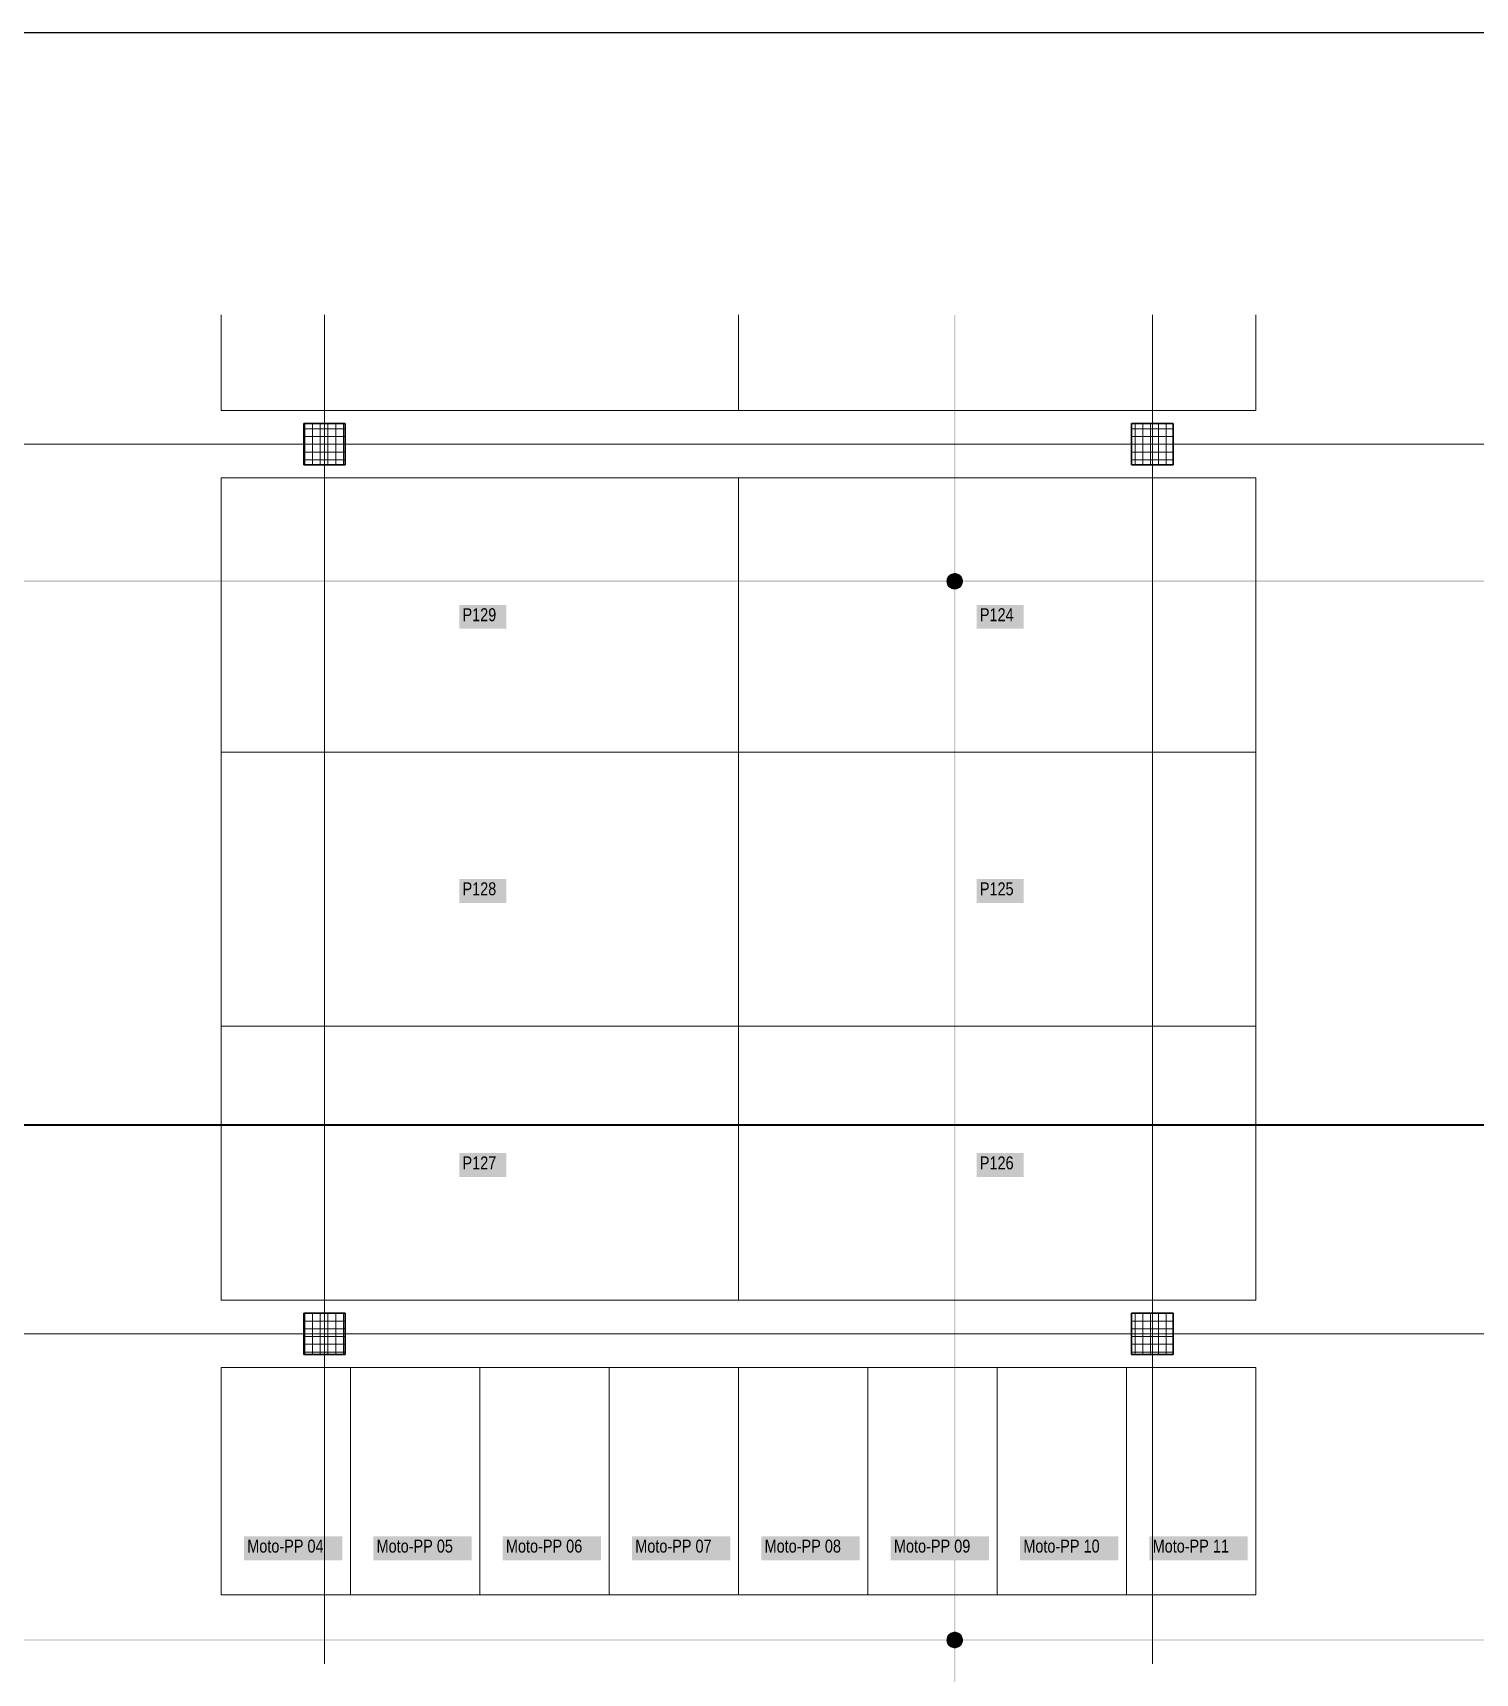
# Model space of a CAD drawing. Extents: x -1132 to 613, y -179 to 712.
# Drawn here: x -568.4 to -289.6, y 148.4 to 465.5 of the extents above; entities that cross this region are included whole.
import ezdxf
from ezdxf.lldxf.tags import DXFTag

# ---------------------------------------------------------------- set-up
doc = ezdxf.new("R2010")
doc.units = 0
doc.layers.get('0').update_dxf_attribs({"lineweight": 13})
doc.layers.add('A-____-MATC-OTLN', color=7, linetype='Strichpunkt - Mittel', lineweight=40, true_color=0x0080ff)
doc.layers.add('EL01_WAN_Leitung_Potentialausgleich', color=1, linetype='fein_strichliert', lineweight=13, true_color=0xff0000)
for name, color, linetype, lineweight in [('C-PRKG-____-IDEN', 7, 'Continuous', 5), ('C-PRKG-____-OTLN', 7, 'Continuous', 9), ('S-COLS-____-MCUT', 7, 'Continuous', 35), ('S-COLS-____-OTLN', 7, 'Continuous', 9), ('S-GRID-____-OTLN', 7, 'Continuous', 5)]:
    doc.layers.add(name, color=color, linetype=linetype, lineweight=lineweight)
doc.styles.get("Standard").update_dxf_attribs({"font": 'arial.ttf'})
tags = doc.linetypes.add('_Rasterlinie_', pattern=[0.375, 0.2, -0.05, 0.075, -0.05]).pattern_tags.tags
tags[10:11] = [DXFTag(74, 4), DXFTag(75, 0), DXFTag(340, '0'), DXFTag(46, 1.0), DXFTag(50, 0.0), DXFTag(44, 0.0), DXFTag(45, 0.0)]
tags[8:9] = [DXFTag(74, 4), DXFTag(75, 0), DXFTag(340, '0'), DXFTag(46, 1.0), DXFTag(50, 0.0), DXFTag(44, 0.0), DXFTag(45, 0.0)]
tags[6:7] = [DXFTag(74, 4), DXFTag(75, 0), DXFTag(340, '0'), DXFTag(46, 1.0), DXFTag(50, 0.0), DXFTag(44, 0.0), DXFTag(45, 0.0)]
tags[4:5] = [DXFTag(74, 4), DXFTag(75, 0), DXFTag(340, '0'), DXFTag(46, 1.0), DXFTag(50, 0.0), DXFTag(44, 0.0), DXFTag(45, 0.0)]
tags = doc.linetypes.add('fein_strichliert', pattern=[4, 1, -2, 1]).pattern_tags.tags
tags[8:9] = [DXFTag(74, 4), DXFTag(75, 0), DXFTag(340, '0'), DXFTag(46, 0.0), DXFTag(50, 0.0), DXFTag(44, 0.0), DXFTag(45, 0.0)]
tags[6:7] = [DXFTag(74, 4), DXFTag(75, 0), DXFTag(340, '0'), DXFTag(46, 0.0), DXFTag(50, 0.0), DXFTag(44, 0.0), DXFTag(45, 0.0)]
tags[4:5] = [DXFTag(74, 4), DXFTag(75, 0), DXFTag(340, '0'), DXFTag(46, 0.0), DXFTag(50, 0.0), DXFTag(44, 0.0), DXFTag(45, 0.0)]
tags = doc.linetypes.add('Strichpunkt - Mittel', pattern=[0.35, 0.15, -0.1, 0, -0.1]).pattern_tags.tags
tags[10:11] = [DXFTag(74, 4), DXFTag(75, 0), DXFTag(340, '0'), DXFTag(46, 1.0), DXFTag(50, 0.0), DXFTag(44, 0.0), DXFTag(45, 0.0)]
tags[8:9] = [DXFTag(74, 4), DXFTag(75, 0), DXFTag(340, '0'), DXFTag(46, 1.0), DXFTag(50, 0.0), DXFTag(44, 0.0), DXFTag(45, 0.0)]
tags[6:7] = [DXFTag(74, 4), DXFTag(75, 0), DXFTag(340, '0'), DXFTag(46, 1.0), DXFTag(50, 0.0), DXFTag(44, 0.0), DXFTag(45, 0.0)]
tags[4:5] = [DXFTag(74, 4), DXFTag(75, 0), DXFTag(340, '0'), DXFTag(46, 1.0), DXFTag(50, 0.0), DXFTag(44, 0.0), DXFTag(45, 0.0)]

# ---------------------------------------------------------------- blocks, each defined once
blk = doc.blocks.new('Referenz-A0ULN8GXQT', base_point=(-1139.87, -119.94))
at = {"layer": 'A-____-MATC-OTLN', "color": 0, "linetype": 'Strichpunkt - Mittel', "ltscale": 0.4}
blk.add_line((-1114.83, 254.4), (174.99, 254.4), dxfattribs=at)
at = {"layer": 'C-PRKG-____-IDEN', "color": 7, "linetype": 'Continuous', "ltscale": 0.13, "true_color": 0xffffff}
for points in [[(-485.96, 350.31), (-476.89, 350.31), (-485.96, 354.91)], [(-476.89, 350.31), (-485.96, 354.91), (-476.89, 354.91)], [(-385.96, 350.31), (-376.89, 350.31), (-385.96, 354.91)], [(-376.89, 350.31), (-385.96, 354.91), (-376.89, 354.91)], [(-485.96, 297.32), (-476.89, 297.32), (-485.96, 301.92)], [(-476.89, 297.32), (-485.96, 301.92), (-476.89, 301.92)], [(-385.96, 297.32), (-376.89, 297.32), (-385.96, 301.92)], [(-376.89, 297.32), (-385.96, 301.92), (-376.89, 301.92)], [(-485.96, 244.33), (-476.89, 244.33), (-485.96, 248.93)], [(-476.89, 244.33), (-485.96, 248.93), (-476.89, 248.93)], [(-385.96, 244.33), (-376.89, 244.33), (-385.96, 248.93)], [(-376.89, 244.33), (-385.96, 248.93), (-376.89, 248.93)], [(-527.56, 170.24), (-508.55, 170.24), (-527.56, 174.84)], [(-508.55, 170.24), (-527.56, 174.84), (-508.55, 174.84)], [(-502.56, 170.24), (-483.55, 170.24), (-502.56, 174.84)], [(-483.55, 170.24), (-502.56, 174.84), (-483.55, 174.84)], [(-477.56, 170.24), (-458.55, 170.24), (-477.56, 174.84)], [(-458.55, 170.24), (-477.56, 174.84), (-458.55, 174.84)], [(-452.56, 170.24), (-433.55, 170.24), (-452.56, 174.84)], [(-433.55, 170.24), (-452.56, 174.84), (-433.55, 174.84)], [(-427.56, 170.24), (-408.55, 170.24), (-427.56, 174.84)], [(-408.55, 170.24), (-427.56, 174.84), (-408.55, 174.84)], [(-402.56, 170.24), (-383.55, 170.24), (-402.56, 174.84)], [(-383.55, 170.24), (-402.56, 174.84), (-383.55, 174.84)], [(-377.56, 170.24), (-358.55, 170.24), (-377.56, 174.84)], [(-358.55, 170.24), (-377.56, 174.84), (-358.55, 174.84)], [(-352.56, 170.24), (-333.55, 170.24), (-352.56, 174.84)], [(-333.55, 170.24), (-352.56, 174.84), (-333.55, 174.84)]]:
    blk.add_solid(points, dxfattribs=at)
at = {"layer": 'C-PRKG-____-OTLN', "color": 0, "linetype": 'Continuous', "ltscale": 0.13}
for p, q in [((-532, 411), (-532, 392.5)), ((-532, 411), (-532, 392.5)), ((-532, 392.5), (-532, 411)), ((-432, 411), (-432, 392.5)), ((-432, 411), (-432, 392.5)), ((-432, 392.5), (-432, 411)), ((-432, 411), (-432, 392.5)), ((-432, 392.5), (-432, 411)), ((-432, 411), (-432, 392.5)), ((-332, 411), (-332, 392.5)), ((-332, 392.5), (-332, 411)), ((-332, 411), (-332, 392.5)), ((-432, 392.5), (-532, 392.5)), ((-532, 392.5), (-432, 392.5)), ((-432, 392.5), (-532, 392.5)), ((-532, 392.5), (-532, 392.5)), ((-332, 392.5), (-432, 392.5)), ((-432, 392.5), (-332, 392.5)), ((-332, 392.5), (-432, 392.5)), ((-432, 392.5), (-432, 392.5)), ((-432, 392.5), (-432, 392.5)), ((-332, 392.5), (-332, 392.5)), ((-532, 379.47), (-532, 326.48)), ((-432, 379.47), (-532, 379.47)), ((-432, 379.47), (-532, 379.47)), ((-532, 379.47), (-532, 326.48)), ((-532, 326.48), (-532, 379.47)), ((-532, 379.47), (-432, 379.47)), ((-532, 379.47), (-532, 379.47)), ((-432, 379.47), (-432, 326.48)), ((-332, 379.47), (-432, 379.47)), ((-332, 379.47), (-432, 379.47)), ((-432, 379.47), (-432, 326.48)), ((-432, 326.48), (-432, 379.47)), ((-432, 379.47), (-332, 379.47)), ((-432, 379.47), (-432, 379.47)), ((-432, 379.47), (-432, 326.48)), ((-432, 326.48), (-432, 379.47)), ((-432, 379.47), (-432, 326.48)), ((-432, 379.47), (-432, 379.47)), ((-332, 379.47), (-332, 326.48)), ((-332, 326.48), (-332, 379.47)), ((-332, 379.47), (-332, 326.48)), ((-332, 379.47), (-332, 379.47)), ((-532, 326.48), (-532, 273.49)), ((-432, 326.48), (-532, 326.48)), ((-432, 326.48), (-532, 326.48)), ((-532, 326.48), (-532, 273.49)), ((-532, 273.49), (-532, 326.48)), ((-532, 326.48), (-432, 326.48)), ((-532, 326.48), (-532, 326.48)), ((-432, 326.48), (-532, 326.48)), ((-532, 326.48), (-432, 326.48)), ((-432, 326.48), (-532, 326.48)), ((-532, 326.48), (-532, 326.48)), ((-432, 326.48), (-432, 273.49)), ((-332, 326.48), (-432, 326.48)), ((-332, 326.48), (-432, 326.48)), ((-432, 326.48), (-432, 273.49)), ((-432, 273.49), (-432, 326.48)), ((-432, 326.48), (-332, 326.48)), ((-432, 326.48), (-432, 326.48)), ((-332, 326.48), (-432, 326.48)), ((-432, 326.48), (-332, 326.48)), ((-332, 326.48), (-432, 326.48)), ((-432, 326.48), (-432, 326.48)), ((-432, 326.48), (-432, 273.49)), ((-432, 273.49), (-432, 326.48)), ((-432, 326.48), (-432, 273.49)), ((-432, 326.48), (-432, 326.48)), ((-432, 326.48), (-432, 326.48)), ((-332, 326.48), (-332, 273.49)), ((-332, 273.49), (-332, 326.48)), ((-332, 326.48), (-332, 273.49)), ((-332, 326.48), (-332, 326.48)), ((-332, 326.48), (-332, 326.48)), ((-532, 273.49), (-532, 220.5)), ((-432, 273.49), (-532, 273.49)), ((-432, 273.49), (-532, 273.49)), ((-532, 273.49), (-532, 220.5)), ((-532, 220.5), (-532, 273.49)), ((-532, 273.49), (-432, 273.49)), ((-532, 273.49), (-532, 273.49)), ((-432, 273.49), (-532, 273.49)), ((-532, 273.49), (-432, 273.49)), ((-432, 273.49), (-532, 273.49)), ((-532, 273.49), (-532, 273.49)), ((-432, 273.49), (-432, 220.5)), ((-332, 273.49), (-432, 273.49)), ((-332, 273.49), (-432, 273.49)), ((-432, 273.49), (-432, 220.5)), ((-432, 220.5), (-432, 273.49)), ((-432, 273.49), (-332, 273.49)), ((-432, 273.49), (-432, 273.49)), ((-332, 273.49), (-432, 273.49)), ((-432, 273.49), (-332, 273.49)), ((-332, 273.49), (-432, 273.49)), ((-432, 273.49), (-432, 273.49)), ((-432, 273.49), (-432, 220.5)), ((-432, 220.5), (-432, 273.49)), ((-432, 273.49), (-432, 220.5)), ((-432, 273.49), (-432, 273.49)), ((-432, 273.49), (-432, 273.49)), ((-332, 273.49), (-332, 220.5)), ((-332, 220.5), (-332, 273.49)), ((-332, 273.49), (-332, 220.5)), ((-332, 273.49), (-332, 273.49)), ((-332, 273.49), (-332, 273.49)), ((-432, 220.5), (-532, 220.5)), ((-532, 220.5), (-432, 220.5)), ((-432, 220.5), (-532, 220.5)), ((-532, 220.5), (-532, 220.5)), ((-332, 220.5), (-432, 220.5)), ((-432, 220.5), (-332, 220.5)), ((-332, 220.5), (-432, 220.5)), ((-432, 220.5), (-432, 220.5)), ((-432, 220.5), (-432, 220.5)), ((-332, 220.5), (-332, 220.5)), ((-532, 207.5), (-532, 163.51)), ((-507, 207.5), (-532, 207.5)), ((-507, 207.5), (-532, 207.5)), ((-532, 207.5), (-532, 163.51)), ((-532, 163.51), (-532, 207.5)), ((-532, 207.5), (-507, 207.5)), ((-532, 207.5), (-532, 207.5)), ((-507, 207.5), (-507, 163.51)), ((-482, 207.5), (-507, 207.5)), ((-482, 207.5), (-507, 207.5)), ((-507, 207.5), (-507, 163.51)), ((-507, 163.51), (-507, 207.5)), ((-507, 207.5), (-482, 207.5)), ((-507, 207.5), (-507, 207.5)), ((-507, 207.5), (-507, 163.51)), ((-507, 163.51), (-507, 207.5)), ((-507, 207.5), (-507, 163.51)), ((-507, 207.5), (-507, 207.5)), ((-482, 207.5), (-482, 163.51)), ((-457, 207.5), (-482, 207.5)), ((-457, 207.5), (-482, 207.5)), ((-482, 207.5), (-482, 163.51)), ((-482, 163.51), (-482, 207.5)), ((-482, 207.5), (-457, 207.5)), ((-482, 207.5), (-482, 207.5)), ((-482, 207.5), (-482, 163.51)), ((-482, 163.51), (-482, 207.5)), ((-482, 207.5), (-482, 163.51)), ((-482, 207.5), (-482, 207.5)), ((-457, 207.5), (-457, 163.51)), ((-432, 207.5), (-457, 207.5)), ((-432, 207.5), (-457, 207.5)), ((-457, 207.5), (-457, 163.51)), ((-457, 163.51), (-457, 207.5)), ((-457, 207.5), (-432, 207.5)), ((-457, 207.5), (-457, 207.5)), ((-457, 207.5), (-457, 163.51)), ((-457, 163.51), (-457, 207.5)), ((-457, 207.5), (-457, 163.51)), ((-457, 207.5), (-457, 207.5)), ((-432, 207.5), (-432, 163.51)), ((-407, 207.5), (-432, 207.5)), ((-407, 207.5), (-432, 207.5)), ((-432, 207.5), (-432, 163.51)), ((-432, 163.51), (-432, 207.5)), ((-432, 207.5), (-407, 207.5)), ((-432, 207.5), (-432, 207.5)), ((-432, 207.5), (-432, 163.51)), ((-432, 163.51), (-432, 207.5)), ((-432, 207.5), (-432, 163.51)), ((-432, 207.5), (-432, 207.5)), ((-407, 207.5), (-407, 163.51)), ((-382, 207.5), (-407, 207.5)), ((-382, 207.5), (-407, 207.5)), ((-407, 207.5), (-407, 163.51)), ((-407, 163.51), (-407, 207.5)), ((-407, 207.5), (-382, 207.5)), ((-407, 207.5), (-407, 207.5)), ((-407, 207.5), (-407, 163.51)), ((-407, 163.51), (-407, 207.5)), ((-407, 207.5), (-407, 163.51)), ((-407, 207.5), (-407, 207.5)), ((-382, 207.5), (-382, 163.51)), ((-357, 207.5), (-382, 207.5)), ((-357, 207.5), (-382, 207.5)), ((-382, 207.5), (-382, 163.51)), ((-382, 163.51), (-382, 207.5)), ((-382, 207.5), (-357, 207.5)), ((-382, 207.5), (-382, 207.5)), ((-382, 207.5), (-382, 163.51)), ((-382, 163.51), (-382, 207.5)), ((-382, 207.5), (-382, 163.51)), ((-382, 207.5), (-382, 207.5)), ((-357, 207.5), (-357, 163.51)), ((-332, 207.5), (-357, 207.5)), ((-332, 207.5), (-357, 207.5)), ((-357, 207.5), (-357, 163.51)), ((-357, 163.51), (-357, 207.5)), ((-357, 207.5), (-332, 207.5)), ((-357, 207.5), (-357, 207.5)), ((-357, 207.5), (-357, 163.51)), ((-357, 163.51), (-357, 207.5)), ((-357, 207.5), (-357, 163.51)), ((-357, 207.5), (-357, 207.5)), ((-332, 207.5), (-332, 163.51)), ((-332, 163.51), (-332, 207.5)), ((-332, 207.5), (-332, 163.51)), ((-332, 207.5), (-332, 207.5)), ((-507, 163.51), (-532, 163.51)), ((-532, 163.51), (-507, 163.51)), ((-507, 163.51), (-532, 163.51)), ((-532, 163.51), (-532, 163.51)), ((-482, 163.51), (-507, 163.51)), ((-507, 163.51), (-482, 163.51)), ((-482, 163.51), (-507, 163.51)), ((-507, 163.51), (-507, 163.51)), ((-507, 163.51), (-507, 163.51)), ((-457, 163.51), (-482, 163.51)), ((-482, 163.51), (-457, 163.51)), ((-457, 163.51), (-482, 163.51)), ((-482, 163.51), (-482, 163.51)), ((-482, 163.51), (-482, 163.51)), ((-432, 163.51), (-457, 163.51)), ((-457, 163.51), (-432, 163.51)), ((-432, 163.51), (-457, 163.51)), ((-457, 163.51), (-457, 163.51)), ((-457, 163.51), (-457, 163.51)), ((-407, 163.51), (-432, 163.51)), ((-432, 163.51), (-407, 163.51)), ((-407, 163.51), (-432, 163.51)), ((-432, 163.51), (-432, 163.51)), ((-432, 163.51), (-432, 163.51)), ((-382, 163.51), (-407, 163.51)), ((-407, 163.51), (-382, 163.51)), ((-382, 163.51), (-407, 163.51)), ((-407, 163.51), (-407, 163.51)), ((-407, 163.51), (-407, 163.51)), ((-357, 163.51), (-382, 163.51)), ((-382, 163.51), (-357, 163.51)), ((-357, 163.51), (-382, 163.51)), ((-382, 163.51), (-382, 163.51)), ((-382, 163.51), (-382, 163.51)), ((-332, 163.51), (-357, 163.51)), ((-357, 163.51), (-332, 163.51)), ((-332, 163.51), (-357, 163.51)), ((-357, 163.51), (-357, 163.51)), ((-357, 163.51), (-357, 163.51)), ((-332, 163.51), (-332, 163.51))]:
    blk.add_line(p, q, dxfattribs=at)
at = {"layer": 'S-COLS-____-MCUT', "color": 0, "linetype": 'Continuous', "ltscale": 0.35}
for p, q in [((-508, 390), (-516, 390)), ((-516, 390), (-516, 382)), ((-508, 382), (-508, 390)), ((-348, 390), (-356, 390)), ((-356, 390), (-356, 382)), ((-348, 382), (-348, 390)), ((-516, 382), (-508, 382)), ((-356, 382), (-348, 382)), ((-508, 218), (-516, 218)), ((-516, 218), (-516, 210)), ((-508, 210), (-508, 218)), ((-348, 218), (-356, 218)), ((-356, 218), (-356, 210)), ((-348, 210), (-348, 218)), ((-516, 210), (-508, 210)), ((-356, 210), (-348, 210))]:
    blk.add_line(p, q, dxfattribs=at)
at = {"layer": 'S-COLS-____-OTLN', "color": 0, "linetype": 'Continuous', "ltscale": 0.13}
for p, q in [((-516, 388.97), (-508, 388.97)), ((-516, 387.47), (-508, 387.47)), ((-515.84, 382), (-515.84, 390)), ((-514.34, 382), (-514.34, 390)), ((-512.84, 382), (-512.84, 390)), ((-511.34, 382), (-511.34, 390)), ((-509.84, 382), (-509.84, 390)), ((-508.34, 382), (-508.34, 390)), ((-356, 388.97), (-348, 388.97)), ((-356, 387.47), (-348, 387.47)), ((-355.34, 382), (-355.34, 390)), ((-353.84, 382), (-353.84, 390)), ((-352.34, 382), (-352.34, 390)), ((-350.84, 382), (-350.84, 390)), ((-349.34, 382), (-349.34, 390)), ((-516, 385.97), (-508, 385.97)), ((-516, 384.47), (-508, 384.47)), ((-356, 385.97), (-348, 385.97)), ((-356, 384.47), (-348, 384.47)), ((-516, 382.97), (-508, 382.97)), ((-356, 382.97), (-348, 382.97)), ((-516, 217.97), (-508, 217.97)), ((-516, 216.47), (-508, 216.47)), ((-515.84, 210), (-515.84, 218)), ((-514.34, 210), (-514.34, 218)), ((-512.84, 210), (-512.84, 218)), ((-511.34, 210), (-511.34, 218)), ((-509.84, 210), (-509.84, 218)), ((-508.34, 210), (-508.34, 218)), ((-356, 217.97), (-348, 217.97)), ((-356, 216.47), (-348, 216.47)), ((-355.34, 210), (-355.34, 218)), ((-353.84, 210), (-353.84, 218)), ((-352.34, 210), (-352.34, 218)), ((-350.84, 210), (-350.84, 218)), ((-349.34, 210), (-349.34, 218)), ((-516, 214.97), (-508, 214.97)), ((-516, 213.47), (-508, 213.47)), ((-356, 214.97), (-348, 214.97)), ((-356, 213.47), (-348, 213.47)), ((-516, 211.97), (-508, 211.97)), ((-516, 210.47), (-508, 210.47)), ((-356, 211.97), (-348, 211.97)), ((-356, 210.47), (-348, 210.47))]:
    blk.add_line(p, q, dxfattribs=at)
at = {"layer": 'S-GRID-____-OTLN', "color": 0, "linetype": '_Rasterlinie_', "ltscale": 0.13}
for p, q in [((-512, 150.2), (-512, 411)), ((-352, 150.2), (-352, 411)), ((-1093.45, 386), (-191.58, 386)), ((-1093.45, 214), (174.99, 214))]:
    blk.add_line(p, q, dxfattribs=at)
at = {"layer": 'C-PRKG-____-IDEN', "color": 0, "linetype": 'Continuous', "ltscale": 0.13, "char_height": 2.5, "attachment_point": 1}
for s, insert in [('{\\W0.8;\\fArial;P129}', (-485.34, 354.28)), ('{\\W0.8;\\fArial;P124}', (-385.34, 354.28)), ('{\\W0.8;\\fArial;P128}', (-485.34, 301.29)), ('{\\W0.8;\\fArial;P125}', (-385.34, 301.29)), ('{\\W0.8;\\fArial;P127}', (-485.34, 248.3)), ('{\\W0.8;\\fArial;P126}', (-385.34, 248.3)), ('{\\W0.8;\\fArial;Moto-PP 04}', (-526.94, 174.21)), ('{\\W0.8;\\fArial;Moto-PP 05}', (-501.94, 174.21)), ('{\\W0.8;\\fArial;Moto-PP 06}', (-476.94, 174.21)), ('{\\W0.8;\\fArial;Moto-PP 07}', (-451.94, 174.21)), ('{\\W0.8;\\fArial;Moto-PP 08}', (-426.94, 174.21)), ('{\\W0.8;\\fArial;Moto-PP 09}', (-401.94, 174.21)), ('{\\W0.8;\\fArial;Moto-PP 10}', (-376.94, 174.21)), ('{\\W0.8;\\fArial;Moto-PP 11}', (-351.94, 174.21))]:
    blk.add_mtext(s, dxfattribs=dict(at, insert=insert))
blk = doc.blocks.new('Anschlusspunkt-A0ULN8J7QT', base_point=(-391.7, 153.3))
at = {"color": 0, "linetype": 'ByBlock', "lineweight": -2, "ltscale": 0.13}
for p, q in [((-391.5, 155.55), (-391.59, 155.37)), ((-391.39, 155.71), (-391.5, 155.55)), ((-391.26, 155.86), (-391.39, 155.71)), ((-391.11, 155.99), (-391.26, 155.86)), ((-390.95, 156.1), (-391.11, 155.99)), ((-390.77, 156.18), (-390.95, 156.1)), ((-390.59, 156.25), (-390.77, 156.18)), ((-390.4, 156.29), (-390.59, 156.25)), ((-390.2, 156.3), (-390.4, 156.29)), ((-390, 156.29), (-390.2, 156.3)), ((-389.81, 156.25), (-390, 156.29)), ((-389.63, 156.18), (-389.81, 156.25)), ((-389.45, 156.1), (-389.63, 156.18)), ((-389.29, 155.99), (-389.45, 156.1)), ((-389.14, 155.86), (-389.29, 155.99)), ((-389.01, 155.71), (-389.14, 155.86)), ((-388.9, 155.55), (-389.01, 155.71)), ((-388.81, 155.37), (-388.9, 155.55)), ((-391.69, 154.99), (-391.7, 154.8)), ((-391.7, 154.8), (-391.69, 154.6)), ((-391.65, 155.19), (-391.69, 154.99)), ((-391.69, 154.6), (-391.65, 154.41)), ((-391.59, 155.37), (-391.65, 155.19)), ((-391.65, 154.41), (-391.59, 154.22)), ((-391.59, 154.22), (-391.5, 154.05)), ((-391.5, 154.05), (-391.39, 153.89)), ((-391.39, 153.89), (-391.26, 153.74)), ((-391.26, 153.74), (-391.11, 153.61)), ((-391.11, 153.61), (-390.95, 153.5)), ((-390.95, 153.5), (-390.77, 153.41)), ((-390.77, 153.41), (-390.59, 153.35)), ((-390.59, 153.35), (-390.4, 153.31)), ((-390.4, 153.31), (-390.2, 153.3)), ((-390.2, 153.3), (-390, 153.31)), ((-390, 153.31), (-389.81, 153.35)), ((-389.81, 153.35), (-389.63, 153.41)), ((-389.63, 153.41), (-389.45, 153.5)), ((-389.45, 153.5), (-389.29, 153.61)), ((-389.29, 153.61), (-389.14, 153.74)), ((-389.14, 153.74), (-389.01, 153.89)), ((-389.01, 153.89), (-388.9, 154.05)), ((-388.9, 154.05), (-388.81, 154.22)), ((-388.75, 155.19), (-388.81, 155.37)), ((-388.81, 154.22), (-388.75, 154.41)), ((-388.71, 154.99), (-388.75, 155.19)), ((-388.75, 154.41), (-388.71, 154.6)), ((-388.7, 154.8), (-388.71, 154.99)), ((-388.71, 154.6), (-388.7, 154.8))]:
    blk.add_line(p, q, dxfattribs=at)
for points in [[(-388.75, 155.19), (-391.65, 155.19), (-388.9, 155.54)], [(-391.65, 155.19), (-388.9, 155.54), (-391.5, 155.54)], [(-388.9, 155.54), (-391.5, 155.54), (-388.9, 155.56)], [(-391.5, 155.54), (-388.9, 155.56), (-391.49, 155.56)], [(-388.9, 155.56), (-391.49, 155.56), (-389.13, 155.85)], [(-391.49, 155.56), (-389.13, 155.85), (-391.27, 155.85)], [(-389.13, 155.85), (-391.27, 155.85), (-389.15, 155.87)], [(-391.27, 155.85), (-389.15, 155.87), (-391.25, 155.87)], [(-389.15, 155.87), (-391.25, 155.87), (-389.44, 156.09)], [(-391.25, 155.87), (-389.44, 156.09), (-390.96, 156.09)], [(-389.44, 156.09), (-390.96, 156.09), (-389.46, 156.11)], [(-390.96, 156.09), (-389.46, 156.11), (-390.93, 156.11)], [(-389.46, 156.11), (-390.93, 156.11), (-389.8, 156.24)], [(-390.93, 156.11), (-389.8, 156.24), (-390.61, 156.24)], [(-389.8, 156.24), (-390.61, 156.24), (-389.83, 156.25)], [(-390.61, 156.24), (-389.83, 156.25), (-390.53, 156.25)], [(-389.83, 156.25), (-390.53, 156.25), (-390.22, 156.3)], [(-388.7, 154.8), (-391.7, 154.8), (-388.75, 155.18)], [(-391.7, 154.8), (-388.75, 155.18), (-391.65, 155.18)], [(-391.65, 154.41), (-388.7, 154.8), (-391.7, 154.8)], [(-388.75, 155.18), (-391.65, 155.18), (-388.75, 155.19)], [(-391.65, 155.18), (-388.75, 155.19), (-391.65, 155.19)], [(-388.75, 154.41), (-391.65, 154.41), (-388.7, 154.8)], [(-391.5, 154.06), (-388.75, 154.41), (-391.65, 154.41)], [(-388.75, 154.41), (-391.65, 154.41), (-388.75, 154.41)], [(-391.65, 154.41), (-388.75, 154.41), (-391.65, 154.41)], [(-388.9, 154.06), (-391.5, 154.06), (-388.75, 154.41)], [(-391.49, 154.04), (-388.9, 154.06), (-391.5, 154.06)], [(-388.9, 154.04), (-391.49, 154.04), (-388.9, 154.06)], [(-391.27, 153.75), (-388.9, 154.04), (-391.49, 154.04)], [(-389.13, 153.75), (-391.27, 153.75), (-388.9, 154.04)], [(-391.25, 153.73), (-389.13, 153.75), (-391.27, 153.75)], [(-389.15, 153.73), (-391.25, 153.73), (-389.13, 153.75)], [(-390.96, 153.51), (-389.15, 153.73), (-391.25, 153.73)], [(-389.44, 153.51), (-390.96, 153.51), (-389.15, 153.73)], [(-390.93, 153.49), (-389.44, 153.51), (-390.96, 153.51)], [(-389.46, 153.49), (-390.93, 153.49), (-389.44, 153.51)], [(-390.61, 153.35), (-389.46, 153.49), (-390.93, 153.49)], [(-389.8, 153.35), (-390.61, 153.35), (-389.46, 153.49)], [(-390.53, 153.34), (-389.8, 153.35), (-390.61, 153.35)], [(-389.83, 153.34), (-390.53, 153.34), (-389.8, 153.35)], [(-390.22, 153.3), (-389.83, 153.34), (-390.53, 153.34)]]:
    blk.add_solid(points, dxfattribs=at)
blk = doc.blocks.new('Anschlusspunkt-A0ULN8JFQT', base_point=(-391.7, 358))
at = {"color": 0, "linetype": 'ByBlock', "lineweight": -2, "ltscale": 0.13}
for p, q in [((-391.69, 359.69), (-391.7, 359.5)), ((-391.7, 359.5), (-391.69, 359.3)), ((-391.65, 359.89), (-391.69, 359.69)), ((-391.69, 359.3), (-391.65, 359.11)), ((-391.59, 360.07), (-391.65, 359.89)), ((-391.65, 359.11), (-391.59, 358.92)), ((-391.5, 360.25), (-391.59, 360.07)), ((-391.59, 358.92), (-391.5, 358.75)), ((-391.39, 360.41), (-391.5, 360.25)), ((-391.5, 358.75), (-391.39, 358.59)), ((-391.26, 360.56), (-391.39, 360.41)), ((-391.39, 358.59), (-391.26, 358.44)), ((-391.11, 360.69), (-391.26, 360.56)), ((-391.26, 358.44), (-391.11, 358.31)), ((-390.95, 360.8), (-391.11, 360.69)), ((-390.77, 360.88), (-390.95, 360.8)), ((-390.59, 360.95), (-390.77, 360.88)), ((-390.4, 360.99), (-390.59, 360.95)), ((-390.2, 361), (-390.4, 360.99)), ((-390, 360.99), (-390.2, 361)), ((-389.81, 360.95), (-390, 360.99)), ((-389.63, 360.88), (-389.81, 360.95)), ((-389.45, 360.8), (-389.63, 360.88)), ((-389.29, 360.69), (-389.45, 360.8)), ((-389.14, 360.56), (-389.29, 360.69)), ((-389.29, 358.31), (-389.14, 358.44)), ((-389.01, 360.41), (-389.14, 360.56)), ((-389.14, 358.44), (-389.01, 358.59)), ((-388.9, 360.25), (-389.01, 360.41)), ((-389.01, 358.59), (-388.9, 358.75)), ((-388.81, 360.07), (-388.9, 360.25)), ((-388.9, 358.75), (-388.81, 358.92)), ((-388.75, 359.89), (-388.81, 360.07)), ((-388.81, 358.92), (-388.75, 359.11)), ((-388.71, 359.69), (-388.75, 359.89)), ((-388.75, 359.11), (-388.71, 359.3)), ((-388.7, 359.5), (-388.71, 359.69)), ((-388.71, 359.3), (-388.7, 359.5)), ((-391.11, 358.31), (-390.95, 358.2)), ((-390.95, 358.2), (-390.77, 358.11)), ((-390.77, 358.11), (-390.59, 358.05)), ((-390.59, 358.05), (-390.4, 358.01)), ((-390.4, 358.01), (-390.2, 358)), ((-390.2, 358), (-390, 358.01)), ((-390, 358.01), (-389.81, 358.05)), ((-389.81, 358.05), (-389.63, 358.11)), ((-389.63, 358.11), (-389.45, 358.2)), ((-389.45, 358.2), (-389.29, 358.31))]:
    blk.add_line(p, q, dxfattribs=at)
for points in [[(-388.7, 359.5), (-391.7, 359.5), (-388.75, 359.88)], [(-391.7, 359.5), (-388.75, 359.88), (-391.65, 359.88)], [(-391.65, 359.11), (-388.7, 359.5), (-391.7, 359.5)], [(-388.75, 359.89), (-391.65, 359.89), (-388.9, 360.24)], [(-391.65, 359.89), (-388.9, 360.24), (-391.5, 360.24)], [(-388.75, 359.88), (-391.65, 359.88), (-388.75, 359.89)], [(-391.65, 359.88), (-388.75, 359.89), (-391.65, 359.89)], [(-388.75, 359.11), (-391.65, 359.11), (-388.7, 359.5)], [(-391.5, 358.76), (-388.75, 359.11), (-391.65, 359.11)], [(-388.75, 359.11), (-391.65, 359.11), (-388.75, 359.11)], [(-391.65, 359.11), (-388.75, 359.11), (-391.65, 359.11)], [(-388.9, 360.24), (-391.5, 360.24), (-388.9, 360.26)], [(-391.5, 360.24), (-388.9, 360.26), (-391.49, 360.26)], [(-388.9, 358.76), (-391.5, 358.76), (-388.75, 359.11)], [(-391.49, 358.74), (-388.9, 358.76), (-391.5, 358.76)], [(-388.9, 360.26), (-391.49, 360.26), (-389.13, 360.55)], [(-391.49, 360.26), (-389.13, 360.55), (-391.27, 360.55)], [(-388.9, 358.74), (-391.49, 358.74), (-388.9, 358.76)], [(-391.27, 358.45), (-388.9, 358.74), (-391.49, 358.74)], [(-389.13, 360.55), (-391.27, 360.55), (-389.15, 360.57)], [(-391.27, 360.55), (-389.15, 360.57), (-391.25, 360.57)], [(-389.13, 358.45), (-391.27, 358.45), (-388.9, 358.74)], [(-391.25, 358.43), (-389.13, 358.45), (-391.27, 358.45)], [(-389.15, 360.57), (-391.25, 360.57), (-389.44, 360.79)], [(-391.25, 360.57), (-389.44, 360.79), (-390.96, 360.79)], [(-389.15, 358.43), (-391.25, 358.43), (-389.13, 358.45)], [(-390.96, 358.21), (-389.15, 358.43), (-391.25, 358.43)], [(-389.44, 360.79), (-390.96, 360.79), (-389.46, 360.81)], [(-390.96, 360.79), (-389.46, 360.81), (-390.93, 360.81)], [(-389.44, 358.21), (-390.96, 358.21), (-389.15, 358.43)], [(-389.46, 360.81), (-390.93, 360.81), (-389.8, 360.94)], [(-390.93, 360.81), (-389.8, 360.94), (-390.61, 360.94)], [(-389.8, 360.94), (-390.61, 360.94), (-389.83, 360.95)], [(-390.61, 360.94), (-389.83, 360.95), (-390.53, 360.95)], [(-389.83, 360.95), (-390.53, 360.95), (-390.22, 361)], [(-390.93, 358.19), (-389.44, 358.21), (-390.96, 358.21)], [(-389.46, 358.19), (-390.93, 358.19), (-389.44, 358.21)], [(-390.61, 358.05), (-389.46, 358.19), (-390.93, 358.19)], [(-389.8, 358.05), (-390.61, 358.05), (-389.46, 358.19)], [(-390.53, 358.04), (-389.8, 358.05), (-390.61, 358.05)], [(-389.83, 358.04), (-390.53, 358.04), (-389.8, 358.05)], [(-390.22, 358), (-389.83, 358.04), (-390.53, 358.04)]]:
    blk.add_solid(points, dxfattribs=at)

msp = doc.modelspace()

# ---------------------------------------------------------------- linework, layer by layer
at = {"color": 0, "linetype": 'ByBlock', "lineweight": -2, "ltscale": 0.13}
msp.add_line((607.58, 465.53), (-1132.42, 465.53), dxfattribs=at)
at = {"layer": 'EL01_WAN_Leitung_Potentialausgleich', "linetype": 'ByBlock', "ltscale": 0.13}
for points in [[(-390.35, -45.2), (-390.05, -45.2), (-390.35, 411)], [(-390.05, -45.2), (-390.35, 411), (-390.05, 411)], [(174.99, 359.35), (-1035.05, 359.35), (174.99, 359.65)], [(-1035.05, 359.35), (174.99, 359.65), (-1035.05, 359.65)], [(174.99, 359.65), (-1035.05, 359.65), (-1035.05, 359.65)], [(174.99, 359.35), (174.99, 359.35), (-1035.05, 359.35)], [(174.99, 154.65), (-1035.05, 154.65), (174.99, 154.95)], [(-1035.05, 154.65), (174.99, 154.95), (-1035.05, 154.95)], [(174.99, 154.95), (-1035.05, 154.95), (-1035.05, 154.95)], [(174.99, 154.65), (174.99, 154.65), (-1035.05, 154.65)]]:
    msp.add_solid(points, dxfattribs=at)

# ---------------------------------------------------------------- block references
at = {"color": 9, "lineweight": 25, "ltscale": 0.25, "true_color": 0xc0c0c0}
msp.add_blockref('Referenz-A0ULN8GXQT', (-1139.87, -119.94), dxfattribs=at)
at = {"layer": 'EL01_WAN_Leitung_Potentialausgleich', "linetype": 'ByBlock', "ltscale": 0.13}
for name, p in [('Anschlusspunkt-A0ULN8JFQT', (-391.7, 358)), ('Anschlusspunkt-A0ULN8J7QT', (-391.7, 153.3))]:
    msp.add_blockref(name, p, dxfattribs=at)

doc.saveas('drawing.dxf')
